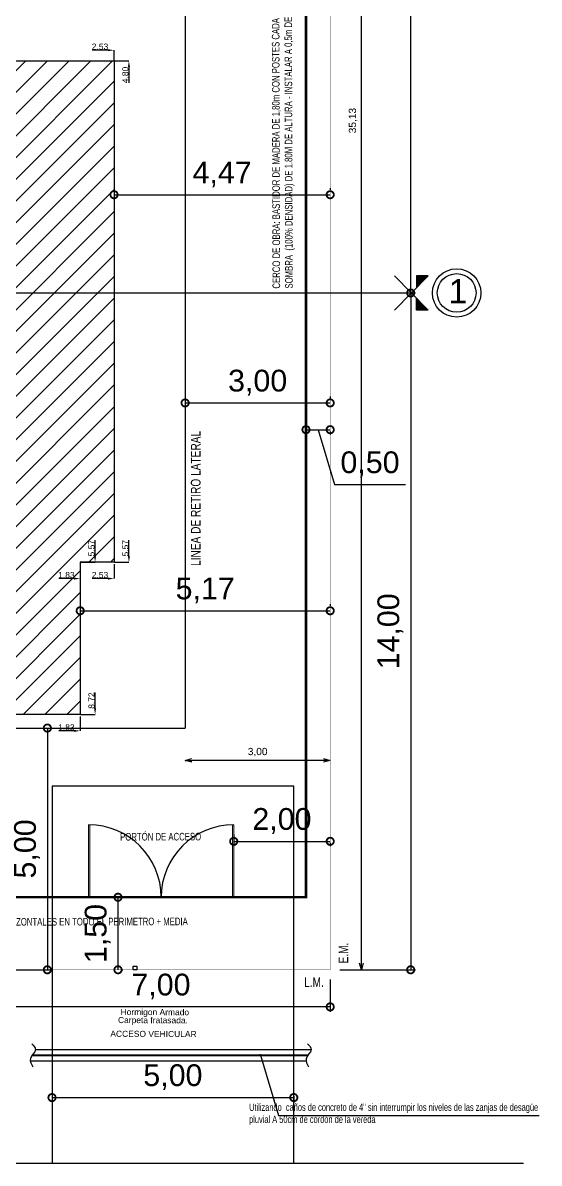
# Model space of a CAD drawing. Header units: millimetres. Extents: x 267 to 536, y -193 to 59.
# Drawn here: x 484.04 to 494.71, y -192.08 to -168.49 of the extents above; entities that cross this region are included whole.
import ezdxf
from ezdxf.enums import TextEntityAlignment as Align

# ---------------------------------------------------------------- set-up
doc = ezdxf.new("R2010")
doc.units = ezdxf.units.MM
doc.header["$LTSCALE"] = 20
for name, pattern in [('BORDER2', [0.875, 0.25, -0.125, 0.25, -0.125, 0, -0.125]), ('CENTRO', [50.8, 31.75, -6.35, 6.35, -6.35]), ('DASHDOT', [25.4, 12.7, -6.35, 0, -6.35]), ('DASHED2', [9.525, 6.35, -3.175]), ('HIDDEN', [0.375, 0.25, -0.125])]:
    doc.linetypes.add(name, pattern=pattern)
for name, color, linetype in [('-lote y retiros', 1, 'Continuous'), ('-muros', 3, 'Continuous'), ('0-TEXTO', 4, 'Continuous'), ('0-VISTA', 2, 'Continuous'), ('005', 240, 'Continuous'), ('005COTAS PARCIALES 240', 240, 'Continuous'), ('005TEXTO220', 220, 'Continuous'), ('01', 1, 'Continuous'), ('02AGUA FRIA170', 170, 'Continuous'), ('04', 4, 'Continuous'), ('B-REFERENCIAS', 1, 'Continuous'), ('ejes divisorios', 3, 'DASHDOT')]:
    doc.layers.add(name, color=color, linetype=linetype)
for name, color, linetype, lineweight in [('0-COTAS', 11, 'Continuous', 15), ('02', 2, 'Continuous', 15), ('03', 3, 'Continuous', 30)]:
    doc.layers.add(name, color=color, linetype=linetype, lineweight=lineweight)
doc.layers.add('new', color=7, linetype='Continuous', true_color=0xf50000)
doc.styles.add('Arial', font='arial.ttf', dxfattribs={"height": 0.15})
doc.styles.add('DESLOC', font='arial.ttf', dxfattribs={"width": 0.75})
doc.styles.add('Soledad', font='swissl.ttf')
doc.styles.get("Standard").update_dxf_attribs({"font": 'arial.ttf'})
doc.styles.add('SWIS', font='swisscl.ttf')
doc.dimstyles.new('CotaNº1', dxfattribs={"dimtxt": 0.15, "dimasz": 0.14, "dimexe": 0, "dimexo": 0.5, "dimgap": 0.08, "dimtad": 1, "dimzin": 4, "dimtxsty": 'Arial', "dimblk": 'OPEN30', "dimcen": 0.3, "dimse1": 1, "dimse2": 1, "dimaunit": 1, "dimazin": 0, "dimtfac": 1, "dimtmove": 0, "dimatfit": 2, "dimfxl": 1, "dimarcsym": 0})
doc.dimstyles.new('COTAS PARCIALES 196', dxfattribs={"dimtxt": 0.125, "dimasz": 0.125, "dimexe": 0, "dimexo": 0, "dimgap": 0.01, "dimtad": 1, "dimjust": 2, "dimzin": 1, "dimdsep": 46, "dimtxsty": 'Soledad', "dimcen": 2.5, "dimse1": 1, "dimsd1": 1, "dimclrd": 256, "dimclre": 256, "dimclrt": 256, "dimazin": 0, "dimtfac": 1, "dimtmove": 0, "dimatfit": 2, "dimldrblk": 'OPEN90', "dimfxl": 0.3, "dimfxlon": 1, "dimlwd": -1, "dimlwe": -1, "dimarcsym": 0})
doc.dimstyles.new('H', dxfattribs={"dimtxt": 0.45, "dimasz": 0.3, "dimexe": 0.1, "dimexo": 0.2, "dimgap": 0.15, "dimtad": 1, "dimzin": 0, "dimtxsty": 'Standard', "dimblk": 'DOTSMALL', "dimcen": 0, "dimclrd": 256, "dimclre": 256, "dimaunit": 1, "dimadec": 3, "dimazin": 0, "dimtfac": 1, "dimtofl": 0, "dimtmove": 1, "dimatfit": 2, "dimldrblk": 'DOTSMALL', "dimfxl": 0.18, "dimtolj": 1, "dimtzin": 0, "dimlwd": -1, "dimlwe": -1, "dimarcsym": 2})
doc.dimstyles.get("Standard").update_dxf_attribs({"dimtxt": 0.18, "dimasz": 0.18, "dimexe": 0.18, "dimexo": 0.0625, "dimgap": 0.09, "dimtad": 0, "dimtih": 1, "dimtoh": 1, "dimdec": 4, "dimzin": 0, "dimdsep": 46, "dimtxsty": 'Standard', "dimcen": 0.09, "dimadec": 0, "dimazin": 0, "dimtfac": 1, "dimtdec": 4, "dimtofl": 0, "dimtmove": 0, "dimatfit": 3, "dimfxl": 1, "dimtolj": 1, "dimtzin": 0, "dimarcsym": 0})

# ---------------------------------------------------------------- blocks, each defined once
blk = doc.blocks.new('_Open30')
at = {"color": 0, "linetype": 'ByBlock', "lineweight": -2}
for p, q in [((-1, 0.27), (0, 0)), ((0, 0), (-1, -0.27)), ((0, 0), (-1, 0))]:
    blk.add_line(p, q, dxfattribs=at)
blk = doc.blocks.new('*D193')
at = {"layer": '0-COTAS', "color": 0, "lineweight": -2, "transparency": 16777216}
blk.add_line((490.252, -183.749), (487.532, -183.749), dxfattribs=at)
at = {"layer": 'Defpoints', "color": 0, "transparency": 16777216}
for p in [(487.392, -183.749), (487.392, -189.052), (490.392, -189.052)]:
    blk.add_point(p, dxfattribs=at)
at = {"layer": '0-COTAS', "color": 0, "lineweight": -2, "transparency": 16777216, "xscale": 0.14, "yscale": 0.14, "zscale": 0.14, "rotation": 180}
blk.add_blockref('_Open30', (487.392, -183.749), dxfattribs=at)
at = {"layer": '0-COTAS', "color": 0, "lineweight": -2, "transparency": 16777216, "xscale": 0.14, "yscale": 0.14, "zscale": 0.14}
blk.add_blockref('_Open30', (490.392, -183.749), dxfattribs=at)
at = {"layer": '0-COTAS', "color": 0, "transparency": 16777216, "insert": (488.892, -183.579), "char_height": 0.15, "attachment_point": 5, "style": 'Arial'}
blk.add_mtext('3,00', dxfattribs=at)
blk = doc.blocks.new('_DotSmall')
at = {"color": 0, "linetype": 'ByBlock', "const_width": 0.5}
blk.add_lwpolyline([(-0.0625, 0, 1), (0.0625, 0, 1)], format="xyb", close=True, dxfattribs=at)
blk = doc.blocks.new('*D194')
at = {"layer": 'Defpoints', "color": 0, "transparency": 16777216}
for p in [(480.603, -183.08), (480.603, -188.08), (484.543, -188.08)]:
    blk.add_point(p, dxfattribs=at)
at = {"layer": 'new', "linetype": 'Continuous', "transparency": 16777216}
for p, q in [((480.803, -183.08), (484.643, -183.08)), ((484.543, -183.08), (484.543, -188.08)), ((480.803, -188.08), (484.643, -188.08))]:
    blk.add_line(p, q, dxfattribs=at)
at = {"layer": 'new', "transparency": 16777216, "xscale": 0.3, "yscale": 0.3, "zscale": 0.3}
for p, rotation in [((484.543, -183.08), 90), ((484.543, -188.08), 270)]:
    blk.add_blockref('_DotSmall', p, dxfattribs=dict(at, rotation=rotation))
at = {"layer": 'new', "color": 0, "transparency": 16777216, "insert": (484.122, -185.58), "char_height": 0.45, "attachment_point": 5, "rotation": 90}
blk.add_mtext('\\A1;5,00', dxfattribs=at)
blk = doc.blocks.new('*D196')
at = {"layer": '0-COTAS', "color": 0, "lineweight": -2, "transparency": 16777216}
blk.add_line((491.037, -187.94), (491.037, -153.09), dxfattribs=at)
at = {"layer": 'Defpoints', "color": 0, "transparency": 16777216}
for p in [(490.392, -152.95), (491.037, -152.95), (490.392, -188.08)]:
    blk.add_point(p, dxfattribs=at)
at = {"layer": '0-COTAS', "color": 0, "lineweight": -2, "transparency": 16777216, "xscale": 0.14, "yscale": 0.14, "zscale": 0.14}
for p, rotation in [((491.037, -152.95), 90), ((491.037, -188.08), 270)]:
    blk.add_blockref('_Open30', p, dxfattribs=dict(at, rotation=rotation))
at = {"layer": '0-COTAS', "color": 0, "transparency": 16777216, "insert": (490.866, -170.515), "char_height": 0.15, "attachment_point": 5, "rotation": 90, "style": 'Arial'}
blk.add_mtext('35,13', dxfattribs=at)
blk = doc.blocks.new('ejes de replanteo')
at = {"layer": '02AGUA FRIA170'}
h = blk.add_hatch(color=256, dxfattribs=at)
h.dxf.hatch_style = 1
h.paths.add_polyline_path([(29.546, 18.869), (29.296, 18.869), (29.296, 18.619)])
h = blk.add_hatch(color=256, dxfattribs=at)
h.dxf.hatch_style = 1
h.paths.add_polyline_path([(29.546, 18.162), (29.296, 18.412), (29.296, 18.162)])
for p, q in [((28.849, 18.869), (29.546, 18.162)), ((29.546, 18.869), (28.849, 18.162)), ((29.546, 18.869), (29.306, 18.869)), ((29.306, 18.869), (29.306, 18.619)), ((29.306, 18.162), (29.306, 18.412)), ((29.546, 18.162), (29.306, 18.162))]:
    blk.add_line(p, q, dxfattribs=at)
at = {"layer": '02AGUA FRIA170', "linetype": 'BORDER2', "const_width": 0.03}
blk.add_lwpolyline([(3.648, 18.516), (29.198, 18.516)], dxfattribs=at)
at = {"layer": '02AGUA FRIA170'}
for radius in [0.5, 0.4]:
    blk.add_circle((30.138, 18.516), radius, dxfattribs=at)
at = {"layer": '02AGUA FRIA170', "style": 'Arial'}
blk.add_text('1', height=0.5, dxfattribs=at).set_placement((29.971, 18.302))
blk = doc.blocks.new('*D250')
at = {"layer": 'Defpoints', "color": 0, "transparency": 16777216}
for p in [(490.331, -174.08), (490.392, -188.08), (492.057, -188.08)]:
    blk.add_point(p, dxfattribs=at)
at = {"layer": 'new', "linetype": 'Continuous', "transparency": 16777216}
for p, q in [((490.531, -174.08), (492.157, -174.08)), ((492.057, -174.08), (492.057, -188.08)), ((490.592, -188.08), (492.157, -188.08))]:
    blk.add_line(p, q, dxfattribs=at)
at = {"layer": 'new', "transparency": 16777216, "xscale": 0.3, "yscale": 0.3, "zscale": 0.3}
for p, rotation in [((492.057, -174.08), 90), ((492.057, -188.08), 270)]:
    blk.add_blockref('_DotSmall', p, dxfattribs=dict(at, rotation=rotation))
at = {"layer": 'new', "color": 0, "transparency": 16777216, "insert": (491.636, -181.08), "char_height": 0.45, "attachment_point": 5, "rotation": 90}
blk.add_mtext('\\A1;14,00', dxfattribs=at)
blk = doc.blocks.new('*D251')
at = {"layer": 'Defpoints', "color": 0, "transparency": 16777216}
for p in [(483.392, -188.08), (490.392, -188.08), (483.392, -188.847)]:
    blk.add_point(p, dxfattribs=at)
at = {"layer": 'new', "linetype": 'Continuous', "transparency": 16777216}
for p, q in [((483.392, -188.28), (483.392, -188.947)), ((490.392, -188.28), (490.392, -188.947)), ((490.392, -188.847), (483.392, -188.847))]:
    blk.add_line(p, q, dxfattribs=at)
at = {"layer": 'new', "transparency": 16777216, "xscale": 0.3, "yscale": 0.3, "zscale": 0.3, "rotation": 180}
blk.add_blockref('_DotSmall', (483.392, -188.847), dxfattribs=at)
at = {"layer": 'new', "transparency": 16777216, "xscale": 0.3, "yscale": 0.3, "zscale": 0.3}
blk.add_blockref('_DotSmall', (490.392, -188.847), dxfattribs=at)
at = {"layer": 'new', "color": 0, "transparency": 16777216, "insert": (486.892, -188.427), "char_height": 0.45, "attachment_point": 5}
blk.add_mtext('\\A1;7,00', dxfattribs=at)
blk = doc.blocks.new('*D253')
at = {"layer": 'Defpoints', "color": 0, "transparency": 16777216}
for p in [(490.331, -152.95), (492.057, -152.95), (490.331, -174.08)]:
    blk.add_point(p, dxfattribs=at)
at = {"layer": 'new', "linetype": 'Continuous', "transparency": 16777216}
for p, q in [((490.531, -152.95), (492.157, -152.95)), ((492.057, -174.08), (492.057, -152.95)), ((490.531, -174.08), (492.157, -174.08))]:
    blk.add_line(p, q, dxfattribs=at)
at = {"layer": 'new', "transparency": 16777216, "xscale": 0.3, "yscale": 0.3, "zscale": 0.3}
for p, rotation in [((492.057, -152.95), 90), ((492.057, -174.08), 270)]:
    blk.add_blockref('_DotSmall', p, dxfattribs=dict(at, rotation=rotation))
at = {"layer": 'new', "color": 0, "transparency": 16777216, "insert": (491.636, -163.515), "char_height": 0.45, "attachment_point": 5, "rotation": 90}
blk.add_mtext('\\A1;21,13', dxfattribs=at)
blk = doc.blocks.new('*D254')
at = {"layer": 'Defpoints', "color": 0, "transparency": 16777216}
for p in [(489.892, -176.743), (490.392, -176.743), (490.392, -176.908)]:
    blk.add_point(p, dxfattribs=at)
at = {"layer": 'new', "linetype": 'Continuous', "transparency": 16777216}
for p, q in [((489.892, -176.908), (490.392, -176.908)), ((490.142, -176.908), (490.483, -178.044)), ((489.892, -176.943), (489.892, -177.008)), ((490.392, -176.943), (490.392, -177.008)), ((490.483, -178.044), (491.95, -178.044))]:
    blk.add_line(p, q, dxfattribs=at)
at = {"layer": 'new', "transparency": 16777216, "xscale": 0.3, "yscale": 0.3, "zscale": 0.3, "rotation": 180}
blk.add_blockref('_DotSmall', (489.892, -176.908), dxfattribs=at)
at = {"layer": 'new', "transparency": 16777216, "xscale": 0.3, "yscale": 0.3, "zscale": 0.3}
blk.add_blockref('_DotSmall', (490.392, -176.908), dxfattribs=at)
at = {"layer": 'new', "color": 0, "transparency": 16777216, "insert": (491.216, -177.624), "char_height": 0.45, "attachment_point": 5}
blk.add_mtext('\\A1;0,50', dxfattribs=at)
blk = doc.blocks.new('*D269')
at = {"layer": '005', "transparency": 16777216}
for p, q in [((485.797, -169.059), (485.467, -169.059)), ((485.922, -169.28), (485.922, -169.059))]:
    blk.add_line(p, q, dxfattribs=at)
blk.add_solid([(485.797, -169.038), (485.797, -169.08), (485.922, -169.059)], dxfattribs=at)
at = {"layer": 'Defpoints', "color": 0, "transparency": 16777216}
for p in [(485.922, -169.059), (485.922, -169.28), (483.392, -174.08)]:
    blk.add_point(p, dxfattribs=at)
at = {"layer": '005', "transparency": 16777216, "insert": (485.632, -168.985), "char_height": 0.125, "attachment_point": 5, "style": 'Soledad'}
blk.add_mtext('2.53', dxfattribs=at)
blk = doc.blocks.new('_Open90')
at = {"color": 0, "linetype": 'ByBlock', "lineweight": -2}
for p, q in [((0, 0), (-1, 0)), ((-0.5, 0.5), (0, 0)), ((0, 0), (-0.5, -0.5))]:
    blk.add_line(p, q, dxfattribs=at)
blk = doc.blocks.new('*D270')
at = {"layer": '005', "transparency": 16777216}
for p, q in [((485.93, -169.28), (486.23, -169.28)), ((486.23, -169.405), (486.23, -169.736))]:
    blk.add_line(p, q, dxfattribs=at)
blk.add_solid([(486.209, -169.405), (486.251, -169.405), (486.23, -169.28)], dxfattribs=at)
at = {"layer": 'Defpoints', "color": 0, "transparency": 16777216}
for p in [(485.922, -169.28), (486.23, -169.28), (483.392, -174.08)]:
    blk.add_point(p, dxfattribs=at)
at = {"layer": '005', "transparency": 16777216, "insert": (486.156, -169.571), "char_height": 0.125, "attachment_point": 5, "rotation": 90, "style": 'Soledad'}
blk.add_mtext('4.80', dxfattribs=at)
blk = doc.blocks.new('*D271')
at = {"layer": '005', "transparency": 16777216}
for p, q in [((485.922, -179.688), (485.922, -179.988)), ((485.797, -179.988), (485.467, -179.988))]:
    blk.add_line(p, q, dxfattribs=at)
blk.add_solid([(485.797, -179.967), (485.797, -180.009), (485.922, -179.988)], dxfattribs=at)
at = {"layer": 'Defpoints', "color": 0, "transparency": 16777216}
for p in [(483.392, -174.08), (485.922, -179.65), (485.922, -179.988)]:
    blk.add_point(p, dxfattribs=at)
at = {"layer": '005', "transparency": 16777216, "insert": (485.632, -179.914), "char_height": 0.125, "attachment_point": 5, "style": 'Soledad'}
blk.add_mtext('2.53', dxfattribs=at)
blk = doc.blocks.new('*D272')
at = {"layer": '005', "transparency": 16777216}
for p, q in [((486.23, -179.525), (486.23, -179.195)), ((485.93, -179.65), (486.23, -179.65))]:
    blk.add_line(p, q, dxfattribs=at)
blk.add_solid([(486.209, -179.525), (486.251, -179.525), (486.23, -179.65)], dxfattribs=at)
at = {"layer": 'Defpoints', "color": 0, "transparency": 16777216}
for p in [(483.392, -174.08), (485.922, -179.65), (486.23, -179.65)]:
    blk.add_point(p, dxfattribs=at)
at = {"layer": '005', "transparency": 16777216, "insert": (486.156, -179.36), "char_height": 0.125, "attachment_point": 5, "rotation": 90, "style": 'Soledad'}
blk.add_mtext('5.57', dxfattribs=at)
blk = doc.blocks.new('*D273')
at = {"layer": '005', "transparency": 16777216}
for p, q in [((485.222, -179.688), (485.222, -179.988)), ((485.097, -179.988), (484.777, -179.988))]:
    blk.add_line(p, q, dxfattribs=at)
blk.add_solid([(485.097, -179.967), (485.097, -180.009), (485.222, -179.988)], dxfattribs=at)
at = {"layer": 'Defpoints', "color": 0, "transparency": 16777216}
for p in [(483.392, -174.08), (485.222, -179.65), (485.222, -179.988)]:
    blk.add_point(p, dxfattribs=at)
at = {"layer": '005', "transparency": 16777216, "insert": (484.937, -179.914), "char_height": 0.125, "attachment_point": 5, "style": 'Soledad'}
blk.add_mtext('1.83', dxfattribs=at)
blk = doc.blocks.new('*D274')
at = {"layer": '005', "transparency": 16777216}
for p, q in [((485.53, -179.525), (485.53, -179.195)), ((485.23, -179.65), (485.53, -179.65))]:
    blk.add_line(p, q, dxfattribs=at)
blk.add_solid([(485.509, -179.525), (485.551, -179.525), (485.53, -179.65)], dxfattribs=at)
at = {"layer": 'Defpoints', "color": 0, "transparency": 16777216}
for p in [(483.392, -174.08), (485.222, -179.65), (485.53, -179.65)]:
    blk.add_point(p, dxfattribs=at)
at = {"layer": '005', "transparency": 16777216, "insert": (485.456, -179.36), "char_height": 0.125, "attachment_point": 5, "rotation": 90, "style": 'Soledad'}
blk.add_mtext('5.57', dxfattribs=at)
blk = doc.blocks.new('*D275')
at = {"layer": '005', "transparency": 16777216}
for p, q in [((485.222, -182.838), (485.222, -183.138)), ((485.097, -183.138), (484.777, -183.138))]:
    blk.add_line(p, q, dxfattribs=at)
blk.add_solid([(485.097, -183.117), (485.097, -183.159), (485.222, -183.138)], dxfattribs=at)
at = {"layer": 'Defpoints', "color": 0, "transparency": 16777216}
for p in [(483.392, -174.08), (485.222, -182.8), (485.222, -183.138)]:
    blk.add_point(p, dxfattribs=at)
at = {"layer": '005', "transparency": 16777216, "insert": (484.937, -183.064), "char_height": 0.125, "attachment_point": 5, "style": 'Soledad'}
blk.add_mtext('1.83', dxfattribs=at)
blk = doc.blocks.new('*D276')
at = {"layer": '005', "transparency": 16777216}
for p, q in [((485.53, -182.675), (485.53, -182.346)), ((485.23, -182.8), (485.53, -182.8))]:
    blk.add_line(p, q, dxfattribs=at)
blk.add_solid([(485.509, -182.675), (485.551, -182.675), (485.53, -182.8)], dxfattribs=at)
at = {"layer": 'Defpoints', "color": 0, "transparency": 16777216}
for p in [(483.392, -174.08), (485.222, -182.8), (485.53, -182.8)]:
    blk.add_point(p, dxfattribs=at)
at = {"layer": '005', "transparency": 16777216, "insert": (485.456, -182.511), "char_height": 0.125, "attachment_point": 5, "rotation": 90, "style": 'Soledad'}
blk.add_mtext('8.72', dxfattribs=at)
blk = doc.blocks.new('*D287')
at = {"layer": 'Defpoints', "color": 0, "transparency": 16777216}
for p in [(485.922, -172.115), (490.392, -172.048), (490.392, -172.115)]:
    blk.add_point(p, dxfattribs=at)
at = {"layer": 'new', "linetype": 'Continuous', "transparency": 16777216}
for p, q in [((485.922, -171.915), (485.922, -171.948)), ((490.392, -171.915), (490.392, -171.948)), ((485.922, -172.048), (490.392, -172.048))]:
    blk.add_line(p, q, dxfattribs=at)
at = {"layer": 'new', "transparency": 16777216, "xscale": 0.3, "yscale": 0.3, "zscale": 0.3, "rotation": 180}
blk.add_blockref('_DotSmall', (485.922, -172.048), dxfattribs=at)
at = {"layer": 'new', "transparency": 16777216, "xscale": 0.3, "yscale": 0.3, "zscale": 0.3}
blk.add_blockref('_DotSmall', (490.392, -172.048), dxfattribs=at)
at = {"layer": 'new', "color": 0, "transparency": 16777216, "insert": (488.157, -171.629), "char_height": 0.45, "attachment_point": 5}
blk.add_mtext('\\A1;4,47', dxfattribs=at)
blk = doc.blocks.new('*D288')
at = {"layer": 'Defpoints', "color": 0, "transparency": 16777216}
for p in [(490.392, -180.654), (485.222, -180.72), (490.392, -180.72)]:
    blk.add_point(p, dxfattribs=at)
at = {"layer": 'new', "linetype": 'Continuous', "transparency": 16777216}
for p, q in [((485.222, -180.52), (485.222, -180.554)), ((485.222, -180.654), (490.392, -180.654)), ((490.392, -180.52), (490.392, -180.554))]:
    blk.add_line(p, q, dxfattribs=at)
at = {"layer": 'new', "transparency": 16777216, "xscale": 0.3, "yscale": 0.3, "zscale": 0.3, "rotation": 180}
blk.add_blockref('_DotSmall', (485.222, -180.654), dxfattribs=at)
at = {"layer": 'new', "transparency": 16777216, "xscale": 0.3, "yscale": 0.3, "zscale": 0.3}
blk.add_blockref('_DotSmall', (490.392, -180.654), dxfattribs=at)
at = {"layer": 'new', "color": 0, "transparency": 16777216, "insert": (487.807, -180.233), "char_height": 0.45, "attachment_point": 5}
blk.add_mtext('\\A1;5,17', dxfattribs=at)
blk = doc.blocks.new('*D295')
at = {"layer": 'Defpoints', "color": 0, "transparency": 16777216}
for p in [(487.392, -176.422), (490.392, -176.355), (490.392, -176.422)]:
    blk.add_point(p, dxfattribs=at)
at = {"layer": 'new', "linetype": 'Continuous', "transparency": 16777216}
for p, q in [((487.392, -176.222), (487.392, -176.255)), ((487.392, -176.355), (490.392, -176.355)), ((490.392, -176.222), (490.392, -176.255))]:
    blk.add_line(p, q, dxfattribs=at)
at = {"layer": 'new', "transparency": 16777216, "xscale": 0.3, "yscale": 0.3, "zscale": 0.3, "rotation": 180}
blk.add_blockref('_DotSmall', (487.392, -176.355), dxfattribs=at)
at = {"layer": 'new', "transparency": 16777216, "xscale": 0.3, "yscale": 0.3, "zscale": 0.3}
blk.add_blockref('_DotSmall', (490.392, -176.355), dxfattribs=at)
at = {"layer": 'new', "color": 0, "transparency": 16777216, "insert": (488.892, -175.935), "char_height": 0.45, "attachment_point": 5}
blk.add_mtext('\\A1;3,00', dxfattribs=at)
blk = doc.blocks.new('*D301')
at = {"layer": 'Defpoints', "color": 0, "transparency": 16777216}
for p in [(485.897, -186.58), (486.004, -186.58), (485.897, -188.08)]:
    blk.add_point(p, dxfattribs=at)
at = {"layer": 'new', "linetype": 'Continuous', "transparency": 16777216}
for p, q in [((486.004, -188.08), (486.004, -186.58)), ((486.097, -186.58), (486.104, -186.58)), ((486.097, -188.08), (486.104, -188.08))]:
    blk.add_line(p, q, dxfattribs=at)
at = {"layer": 'new', "transparency": 16777216, "xscale": 0.3, "yscale": 0.3, "zscale": 0.3}
for p, rotation in [((486.004, -186.58), 90), ((486.004, -188.08), 270)]:
    blk.add_blockref('_DotSmall', p, dxfattribs=dict(at, rotation=rotation))
at = {"layer": 'new', "color": 0, "transparency": 16777216, "insert": (485.583, -187.33), "char_height": 0.45, "attachment_point": 5, "rotation": 90}
blk.add_mtext('\\A1;1,50', dxfattribs=at)
blk = doc.blocks.new('*D302')
at = {"layer": 'Defpoints', "color": 0, "transparency": 16777216}
for p in [(484.639, -190.491), (489.639, -190.491), (489.639, -190.723)]:
    blk.add_point(p, dxfattribs=at)
at = {"layer": 'new', "linetype": 'Continuous', "transparency": 16777216}
for p, q in [((484.639, -190.691), (484.639, -190.823)), ((484.639, -190.723), (489.639, -190.723)), ((489.639, -190.691), (489.639, -190.823))]:
    blk.add_line(p, q, dxfattribs=at)
at = {"layer": 'new', "transparency": 16777216, "xscale": 0.3, "yscale": 0.3, "zscale": 0.3, "rotation": 180}
blk.add_blockref('_DotSmall', (484.639, -190.723), dxfattribs=at)
at = {"layer": 'new', "transparency": 16777216, "xscale": 0.3, "yscale": 0.3, "zscale": 0.3}
blk.add_blockref('_DotSmall', (489.639, -190.723), dxfattribs=at)
at = {"layer": 'new', "color": 0, "transparency": 16777216, "insert": (487.139, -190.302), "char_height": 0.45, "attachment_point": 5}
blk.add_mtext('\\A1;5,00', dxfattribs=at)
blk = doc.blocks.new('*D303')
at = {"layer": 'Defpoints', "color": 0, "transparency": 16777216}
for p in [(488.397, -185.08), (490.392, -185.251), (490.392, -185.423)]:
    blk.add_point(p, dxfattribs=at)
at = {"layer": 'new', "linetype": 'Continuous', "transparency": 16777216}
for p, q in [((488.397, -185.28), (488.397, -185.523)), ((488.397, -185.423), (490.392, -185.423)), ((490.392, -185.451), (490.392, -185.523))]:
    blk.add_line(p, q, dxfattribs=at)
at = {"layer": 'new', "transparency": 16777216, "xscale": 0.3, "yscale": 0.3, "zscale": 0.3, "rotation": 180}
blk.add_blockref('_DotSmall', (488.397, -185.423), dxfattribs=at)
at = {"layer": 'new', "transparency": 16777216, "xscale": 0.3, "yscale": 0.3, "zscale": 0.3}
blk.add_blockref('_DotSmall', (490.392, -185.423), dxfattribs=at)
at = {"layer": 'new', "color": 0, "transparency": 16777216, "insert": (489.394, -185.002), "char_height": 0.45, "attachment_point": 5}
blk.add_mtext('\\A1;2,00', dxfattribs=at)

msp = doc.modelspace()

# ---------------------------------------------------------------- hatches: boundary and pattern name
at = {"layer": '005COTAS PARCIALES 240'}
h = msp.add_hatch(dxfattribs=at)
h.set_pattern_fill('LINE', color=256, scale=0.1, angle=45)
h.set_pattern_definition([(45, (0, -25.20558), (-0.2245064, 0.2245064), [])])
h.paths.add_polyline_path([(481.282, -180.75), (472.932, -180.75), (472.932, -178.43), (472.532, -178.43), (472.532, -173.51), (477.132, -173.51), (477.132, -172.26), (478.052, -172.26), (478.052, -169.28), (485.922, -169.28), (485.922, -179.65), (485.222, -179.65), (485.222, -182.8), (481.282, -182.8)])

# ---------------------------------------------------------------- linework, layer by layer
at = {"layer": '-lote y retiros', "linetype": 'CENTRO', "ltscale": 0.01, "const_width": 0.01}
msp.add_lwpolyline([(490.392, -188.08), (490.392, -152.95), (469.452, -152.95), (469.452, -188.08)], close=True, dxfattribs=at)
at = {"layer": '-muros'}
msp.add_lwpolyline([(484.639, -192.08), (489.639, -192.08), (489.639, -184.283), (484.639, -184.283)], close=True, dxfattribs=at)
msp.add_lwpolyline([(465.452, -192.08), (494.392, -192.08)])
at = {"layer": '0-VISTA'}
msp.add_lwpolyline([(486.317, -188.005), (486.392, -188.005), (486.392, -188.08), (486.317, -188.08)], close=True, dxfattribs=at)
at = {"layer": '005', "linetype": 'HIDDEN'}
for centre, start, end in [((485.397, -186.58), 360, 90), ((488.397, -186.58), 90, 180)]:
    msp.add_arc(centre, 1.5, start, end, dxfattribs=at)
at = {"layer": '01'}
msp.add_lwpolyline([(481.282, -180.75), (472.932, -180.75), (472.932, -178.43), (472.532, -178.43), (472.532, -173.51), (477.132, -173.51), (477.132, -172.26), (478.052, -172.26), (478.052, -169.28), (485.922, -169.28), (485.922, -179.65), (485.222, -179.65), (485.222, -182.8), (481.282, -182.8)], close=True, dxfattribs=at)
at = {"layer": '02'}
for points in [[(485.422, -186.58), (485.422, -185.08), (485.397, -185.08), (485.397, -186.58), (485.422, -186.58)], [(488.372, -186.58), (488.372, -185.08), (488.397, -185.08), (488.397, -186.58), (488.372, -186.58)]]:
    msp.add_lwpolyline(points, dxfattribs=at)
at = {"layer": '03', "const_width": 0.05}
msp.add_lwpolyline([(489.892, -186.58), (489.892, -153.45), (469.952, -153.45), (469.952, -186.58)], close=True, dxfattribs=at)
at = {"layer": 'B-REFERENCIAS'}
for points in [[(489.925, -189.859), (484.23, -189.859)], [(489.932, -189.849), (484.237, -189.849)], [(489.997, -189.739), (484.295, -189.739)], [(489.895, -189.969), (484.19, -189.969)]]:
    msp.add_lwpolyline(points, dxfattribs=at)
for points in [[(484.223, -189.61), (484.296, -189.729), (484.194, -189.915), (484.244, -190.09)], [(489.925, -189.61), (489.998, -189.729), (489.896, -189.915), (489.946, -190.09)]]:
    msp.add_spline(points, degree=3, dxfattribs=at)
at = {"layer": 'ejes divisorios', "color": 240, "linetype": 'DASHED2', "true_color": 0xed1f24}
for p in [(487.392, -155.95), (472.452, -183.08)]:
    msp.add_line(p, (487.392, -183.08), dxfattribs=at)

# ---------------------------------------------------------------- block references
at = {"layer": '04'}
msp.add_blockref('ejes de replanteo', (462.87, -192.596), dxfattribs=at)

# ---------------------------------------------------------------- texts
at = {"layer": '0-TEXTO', "char_height": 0.2, "attachment_point": 1, "rotation": 90, "style": 'DESLOC'}
for s, width, heights, insert in [('\\pi0.66043;LINEA DE RETIRO LATERAL', 3.78671, [0.658], (487.511, -180.388)), ('\\pi0.37624;E.M.', 0.84237, [0.566], (490.565, -188.325))]:
    msp.add_mtext_dynamic_manual_height_columns(s, width=width, gutter_width=1.5, heights=heights, dxfattribs=dict(at, insert=insert))
at = {"layer": '0-TEXTO', "insert": (489.465, -188.236), "char_height": 0.2, "attachment_point": 1, "style": 'DESLOC'}
msp.add_mtext_dynamic_manual_height_columns('\\pi0.38724;L.M.', width=0.84237, gutter_width=1.5, heights=[0.566], dxfattribs=at)
at = {"layer": '005TEXTO220', "extrusion": (-7.84946e-07, -1.4335e-05, 1), "style": 'Arial'}
for s, p in [('Hormigon Armado', (486.766, -189.018, 0.002)), ('Carpeta fratasada.', (486.727, -189.185, 0.002)), ('ACCESO VEHICULAR', (486.738, -189.469, 0.002))]:
    msp.add_text(s, height=0.125, rotation=359.7869, dxfattribs=at).set_placement(p, align=Align.CENTER)
at = {"layer": 'B-REFERENCIAS', "width": 12.6905, "attachment_point": 1, "style": 'SWIS'}
for s, insert, char_height, rotation in [('\\A1;CERCO DE OBRA: BASTIDOR DE MADERA DE 1,80m CON POSTES CADA 3 m, CON 1 REFUERZO VERTICAL Y 2 HORIZONTALES EN TODO EL PERIMETRO + MEDIA SOMBRA  (100% DENSIDAD) DE 1.80M DE ALTURA - INSTALAR A 0,5m DE EJE MEDIANERO', (489.2, -173.99), 0.156435, 90.1495), ('PORTÓN DE ACCESO', (486.048, -185.251), 0.15643, 0.1495), ('\\A1;CERCO DE OBRA: BASTIDOR DE MADERA DE 1,80m CON POSTES CADA 3 m, CON 1 REFUERZO VERTICAL Y 2 HORIZONTALES EN TODO EL PERIMETRO + MEDIA SOMBRA  (100% DENSIDAD) DE 1.80M DE ALTURA - INSTALAR A 0,5m DE EJE MEDIANERO', (474.924, -187.033), 0.156435, 0.1495)]:
    msp.add_mtext(s, dxfattribs=dict(at, insert=insert, char_height=char_height, rotation=rotation))
at = {"layer": 'B-REFERENCIAS', "insert": (488.715, -190.848), "char_height": 0.2, "width": 6.00992, "attachment_point": 1, "style": 'SWIS'}
msp.add_mtext('{\\H0.75x;\\C0;Utilizando  caños de concreto de 4" sin interrumpir los niveles de las zanjas de desagüe pluvial A 50cm de cordòn de la vereda}', dxfattribs=at)

# ---------------------------------------------------------------- dimensions: what is measured, and where the dimension line sits
at = {"layer": '0-COTAS'}
dim = msp.add_linear_dim(base=(491.037, -152.95), p1=(490.392, -188.08), p2=(490.392, -152.95), angle=90, dimstyle='CotaNº1', dxfattribs=at)
dim.commit()
dim.dimension.update_dxf_attribs({"geometry": '*D196', "text_midpoint": (490.866, -170.515)})
dim = msp.add_linear_dim(base=(487.392, -183.749), p1=(490.392, -189.052), p2=(487.392, -189.052), dimstyle='CotaNº1', dxfattribs=at)
dim.commit()
dim.dimension.update_dxf_attribs({"geometry": '*D193', "text_midpoint": (488.892, -183.579)})
at = {"layer": '005'}
for base, p2, picture, middle in [((485.922, -169.059), (485.922, -169.28), '*D269', (485.632, -168.985)), ((485.922, -179.988), (485.922, -179.65), '*D271', (485.632, -179.914)), ((485.222, -179.988), (485.222, -179.65), '*D273', (484.937, -179.914)), ((485.222, -183.138), (485.222, -182.8), '*D275', (484.937, -183.064))]:
    dim = msp.add_linear_dim(base=base, p1=(483.392, -174.08), p2=p2, dimstyle='COTAS PARCIALES 196', dxfattribs=at)
    dim.commit()
    dim.dimension.update_dxf_attribs({"geometry": picture, "text_midpoint": middle})
for base, p2, picture, middle in [((486.23, -169.28), (485.922, -169.28), '*D270', (486.156, -169.571)), ((486.23, -179.65), (485.922, -179.65), '*D272', (486.156, -179.36)), ((485.53, -179.65), (485.222, -179.65), '*D274', (485.456, -179.36)), ((485.53, -182.8), (485.222, -182.8), '*D276', (485.456, -182.511))]:
    dim = msp.add_linear_dim(base=base, p1=(483.392, -174.08), p2=p2, angle=90, dimstyle='COTAS PARCIALES 196', dxfattribs=at)
    dim.commit()
    dim.dimension.update_dxf_attribs({"geometry": picture, "text_midpoint": middle})
at = {"layer": 'new', "color": 1, "true_color": 0xfa0000}
for base, p1, p2, picture, middle in [((492.057, -152.95), (490.331, -174.08), (490.331, -152.95), '*D253', (491.636, -163.515)), ((492.057, -188.08), (490.331, -174.08), (490.392, -188.08), '*D250', (491.636, -181.08)), ((484.543, -188.08), (480.603, -183.08), (480.603, -188.08), '*D194', (484.122, -185.58)), ((486.004, -186.58), (485.897, -188.08), (485.897, -186.58), '*D301', (485.583, -187.33))]:
    dim = msp.add_linear_dim(base=base, p1=p1, p2=p2, angle=90, dimstyle='H', dxfattribs=at)
    dim.commit()
    dim.dimension.update_dxf_attribs({"geometry": picture, "text_midpoint": middle})
for base, p1, p2, picture, middle in [((490.392, -172.048), (485.922, -172.115), (490.392, -172.115), '*D287', (488.157, -171.629)), ((490.392, -176.355), (487.392, -176.422), (490.392, -176.422), '*D295', (488.892, -175.935)), ((490.392, -180.654), (485.222, -180.72), (490.392, -180.72), '*D288', (487.807, -180.233)), ((490.3917, -185.4229), (488.3966, -185.0805), (490.3917, -185.2512), '*D303', (489.3941, -185.0025)), ((483.392, -188.847), (490.392, -188.08), (483.392, -188.08), '*D251', (486.892, -188.427)), ((489.639, -190.723), (484.639, -190.491), (489.639, -190.491), '*D302', (487.139, -190.302))]:
    dim = msp.add_linear_dim(base=base, p1=p1, p2=p2, dimstyle='H', dxfattribs=at)
    dim.commit()
    dim.dimension.update_dxf_attribs({"geometry": picture, "text_midpoint": middle})
dim = msp.add_aligned_dim(p1=(489.892, -176.743), p2=(490.392, -176.743), distance=-0.165, dimstyle='H', dxfattribs=at)
dim.commit()
dim.dimension.update_dxf_attribs({"geometry": '*D254', "text_midpoint": (490.633, -177.624)})

# ---------------------------------------------------------------- leaders
at = {"layer": 'B-REFERENCIAS'}
msp.add_leader([(488.948, -189.844), (489.321, -191.093), (494.715, -191.093)], dimstyle='Standard', override={"dimasz": 0.05, "dimldrblk": 'Dot'}, dxfattribs=at)

doc.saveas('drawing.dxf')
